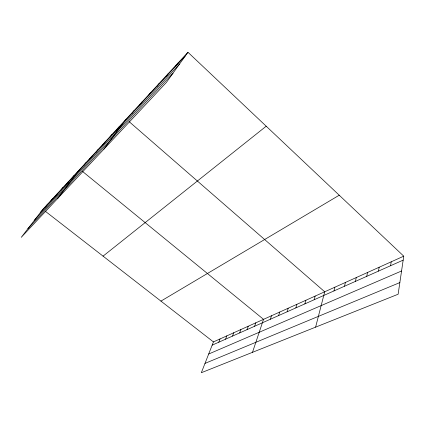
<?xml version="1.0" encoding="UTF-8"?>
<svg xmlns="http://www.w3.org/2000/svg" width="425" height="425" viewBox="0 0 425 425"><rect width="100%" height="100%" fill="white"/><g stroke="black" fill="none" stroke-linecap="round" stroke-linejoin="round"><path stroke-width="0.64" d="M403.75 256.169L398.129 294.238L201.328 372.725L213.446 341.907L403.75 256.169L187.956 52.275L42.829 209.339L21.25 237.347L166.377 82.461L187.956 52.275M390.586 265.721L391.234 261.811M378.452 271.123L379.164 267.251M366.748 276.335L367.513 272.499M355.443 281.366L356.262 277.567M344.526 286.227L345.392 282.466M333.97 290.928L334.879 287.199M315.61 327.149L324.711 291.784L129.157 121.672M314.165 299.747L315.153 296.087M304.868 303.886L305.888 300.263M295.853 307.897L296.905 304.311M287.109 311.791L288.187 308.237M278.619 315.573L279.73 312.046M270.38 319.239L271.511 315.748M252.503 352.314L263.532 319.345L82.418 171.349M254.596 326.267L255.77 322.841M247.031 329.635L248.232 326.241M239.679 332.908L240.89 329.545M232.523 336.095L233.755 332.759M225.558 339.192L226.807 335.893M218.774 342.215L220.038 338.938M175.785 66.13L178.032 63.017M166.249 76.442L168.512 73.318M157.096 86.333L159.375 83.21M148.304 95.838L150.593 92.708M139.852 104.975L142.152 101.846M131.718 113.762L134.029 110.638M103.881 149.159L126.204 119.106M116.562 130.14L118.883 127.032M109.496 137.78L111.817 134.677M102.669 145.159L104.991 142.067M96.071 152.288L98.393 149.207M89.691 159.184L92.012 156.113M57.704 198.438L79.863 169.262M83.523 165.851L85.839 162.796M71.767 178.558L74.072 175.525M60.727 190.485L63.028 187.483M66.162 184.615L68.462 181.597M55.463 196.18L57.747 193.194M45.385 207.065L47.658 204.112M50.352 201.705L52.631 198.735M40.566 212.277L185.736 55.383M34.367 220.32L179.6 63.963M27.806 228.841L173.023 73.158M103.062 256.137L266.204 126.209M160.937 301.107L339.24 195.218M212.171 345.153L403.166 260.121M208.68 354.025L401.561 270.991M204.993 363.396L399.851 282.588M45.417 211.347L213.446 341.907"/></g></svg>
